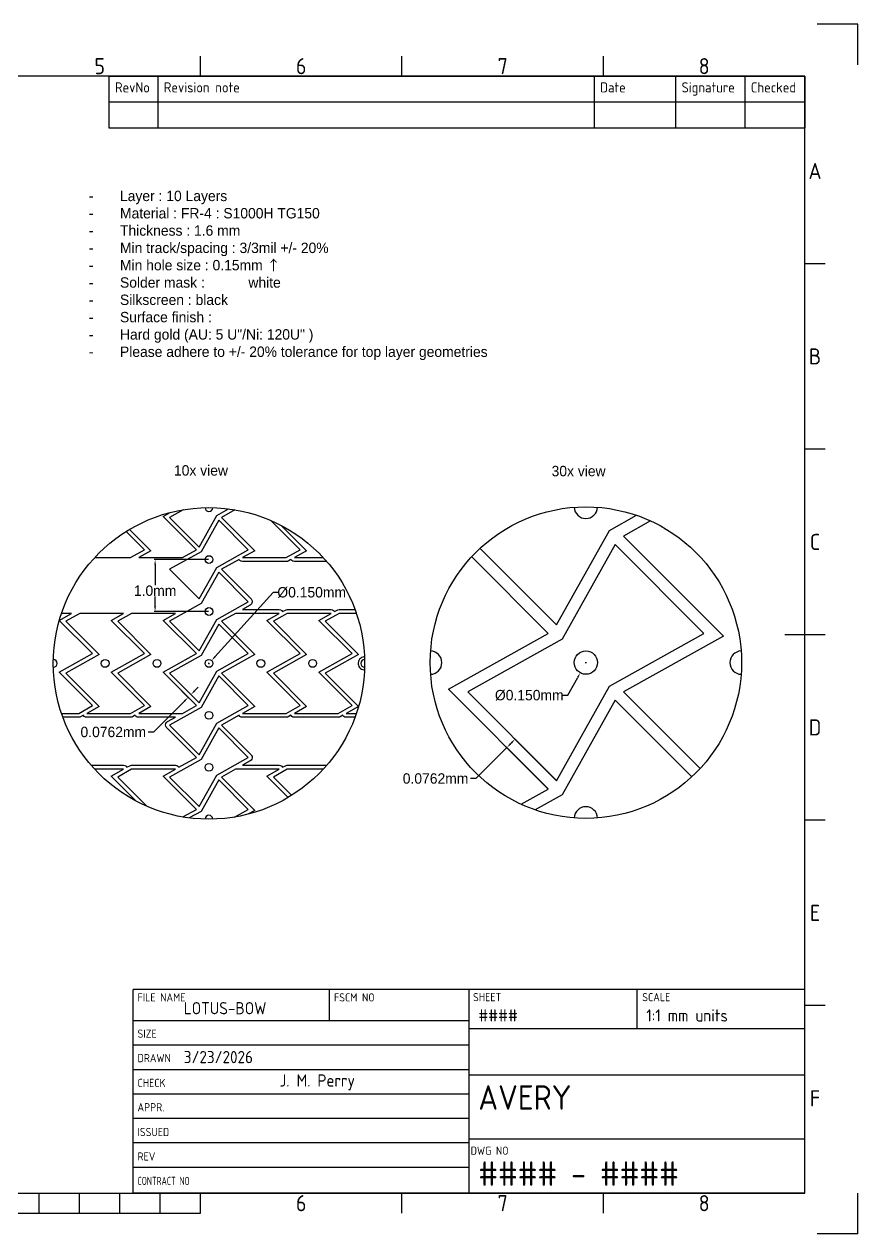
# Model space of a CAD drawing. Header units: millimetres. Extents: x -28 to 301, y -25 to 208.
# Drawn here: x 140.4 to 301, y -25.4 to 207.6 of the extents above; entities that cross this region are included whole.
import ezdxf
from ezdxf.enums import TextEntityAlignment as Align

# ---------------------------------------------------------------- set-up
doc = ezdxf.new("R2010")
doc.units = ezdxf.units.MM
doc.header["$MEASUREMENT"] = 0
for name, color, linetype in [('1_copper', 7, 'Continuous'), ('304_copper', 7, 'Continuous'), ('drills_via_1_64', 7, 'Continuous'), ('Title Block', 7, 'Continuous')]:
    doc.layers.add(name, color=color, linetype=linetype)
doc.styles.add('ACISOTS', font='isocp.shx', dxfattribs={"height": 1})
doc.styles.add('ISO Proportional', font='isocp.shx')
doc.dimstyles.get("Standard").update_dxf_attribs({"dimtxt": 2, "dimasz": 1, "dimexe": 0.18, "dimexo": 0.0625, "dimgap": 0.09, "dimtad": 0, "dimtih": 1, "dimtoh": 1, "dimdec": 4, "dimzin": 0, "dimdsep": 46, "dimtxsty": 'Standard', "dimcen": 0.09, "dimadec": 0, "dimazin": 0, "dimtfac": 1, "dimtdec": 4, "dimtofl": 0, "dimtmove": 0, "dimatfit": 3, "dimfxl": 1, "dimtolj": 1, "dimtzin": 0, "dimarcsym": 0})

# ---------------------------------------------------------------- blocks, each defined once
blk = doc.blocks.new('*T121')
at = {"layer": 'Title Block', "color": 0, "linetype": 'ByBlock', "lineweight": -2, "transparency": 16777216}
for p, q in [((0, 0), (171, 0)), ((0, 0), (0, -12.67)), ((12, 0), (12, -12.67)), ((119.19, 0), (119.19, -12.67)), ((139.19, 0), (139.19, -12.67)), ((156.21, 0), (156.21, -12.67)), ((171, 0), (171, -12.67)), ((0, -6.33), (171, -6.33)), ((0, -12.67), (171, -12.67))]:
    blk.add_line(p, q, dxfattribs=at)
at = {"layer": 'Title Block', "color": 0, "transparency": 16777216, "char_height": 2.5, "attachment_point": 1, "style": 'ISO Proportional'}
for s, insert, width in [('RevNo', (1.5, -1.5), 9), ('Revision note', (13.5, -1.5), 104.1871), ('Date', (120.69, -1.5), 17), ('Signature', (140.69, -1.5), 14.0204), ('Checked', (157.71, -1.5), 11.7925)]:
    blk.add_mtext(s, dxfattribs=dict(at, insert=insert, width=width))
blk = doc.blocks.new('Title Block')
at = {"layer": 'Title Block'}
for p, q in [((420, 297), (410, 297)), ((420, 287), (420, 297)), ((258.5, 284.23), (258.5, 289.18)), ((308, 284.23), (308, 289.18)), ((357.5, 284.23), (357.5, 289.18)), ((407, 284.23), (11, 284.23)), ((407, 10), (407, 284.23)), ((411.95, 238.19), (407, 238.19)), ((411.95, 192.66), (407, 192.66)), ((402.05, 147.12), (411.95, 147.12)), ((411.95, 101.58), (407, 101.58)), ((407, 60), (242, 60)), ((242, 10), (242, 60)), ((290.14, 60), (290.14, 52.38)), ((324.5, 10), (324.5, 60)), ((365.75, 50.35), (365.75, 60)), ((407, 10), (407, 60)), ((411.95, 56.03), (407, 56.03)), ((242, 52.38), (324.5, 52.38)), ((407, 50.35), (324.5, 50.35)), ((242, 46.38), (324.5, 46.38)), ((242, 40.38), (324.5, 40.38)), ((324.5, 39.01), (407, 39.01)), ((242, 34.38), (324.5, 34.38)), ((242, 28.38), (324.5, 28.38)), ((242, 22.38), (324.5, 22.38)), ((324.5, 23.29), (407, 23.29)), ((242, 16.38), (324.5, 16.38)), ((11, 10), (407, 10)), ((218.9, 5.05), (218.9, 10)), ((228.8, 5.05), (228.8, 10)), ((238.7, 5.05), (238.7, 10)), ((407, 10), (242, 10)), ((248.6, 5.05), (248.6, 10)), ((258.5, 5.05), (258.5, 10)), ((308, 5.05), (308, 10)), ((357.5, 5.05), (357.5, 10)), ((420, 0), (420, 10)), ((159.5, 5.05), (258.5, 5.05)), ((420, 0), (410, 0))]:
    blk.add_line(p, q, dxfattribs=at)
blk.add_blockref('*T121', (236, 284.23))
at = {"layer": 'Title Block', "style": 'ISO Proportional'}
for s, p in [('5', (233.75, 286.7)), ('6', (283.25, 286.7)), ('7', (332.75, 286.7)), ('8', (382.25, 286.7)), ('A', (409.48, 260.96)), ('B', (409.48, 215.43)), ('C', (409.48, 169.88)), ('D', (409.48, 124.34)), ('E', (409.48, 78.8)), ('F', (409.48, 33.27)), ('6', (283.25, 7.52)), ('7', (332.75, 7.52)), ('8', (382.25, 7.52))]:
    blk.add_text(s, height=3.96, dxfattribs=at).set_placement(p, align=Align.MIDDLE)
at = {"layer": 'Title Block', "lineweight": 25, "style": 'ACISOTS'}
for s, p in [('FILE NAME', (243.03, 57.04)), ('FSCM NO', (291.3, 57.04)), ('SHEET', (325.45, 57.11)), ('SCALE', (367.03, 57.11)), ('SIZE', (243.03, 48.14)), ('DRAWN', (243.03, 42.14)), ('CHECK', (243.03, 36.05)), ('APPR.', (243.03, 30.08)), ('ISSUED', (243.03, 23.99)), ('REV', (243.03, 17.99))]:
    blk.add_text(s, height=2, dxfattribs=at).set_placement(p)
at = {"layer": 'Title Block', "lineweight": 25, "style": 'ACISOTS', "width": 0.683519}
blk.add_text('CONTRACT NO', height=2, dxfattribs=at).set_placement((243.03, 11.99))
at = {"layer": 'Title Block', "insert": (324.88, 21.41), "char_height": 2, "width": 8.8, "attachment_point": 1, "style": 'ACISOTS'}
blk.add_mtext('DWG NO', dxfattribs=at)
at = {"layer": 'Title Block', "lineweight": 35, "style": 'ACISOTS'}
for tag, p, height in [('FILE_NAME', (254.41, 53.9), 3), ('FSCM_NO', (293.68, 53.04), 3), ('SHEET', (326.77, 52.11), 3), ('SCALE', (368.02, 52.11), 3), ('SIZE', (254.7, 48.23), 3), ('CHECK_DATE', (254.41, 41.9), 3), ('DESIGN_ACTIVITY', (328.79, 43.14), 3.5), ('CHECK_DATE', (254.7, 36.14), 3), ('CHECKED_BY', (277.96, 36.14), 3), ('SHEETNAME', (326.77, 30.48), 6), ('APPROVAL_DATE', (254.7, 30.17), 3), ('APPROVED_BY', (277.96, 30.17), 3), ('ISSUE_DATE', (254.7, 24.08), 3), ('ISSUED_BY', (277.96, 24.08), 3), ('DRAWING_SUBTITLE', (328.79, 25.44), 3), ('REVISION', (254.7, 18.08), 3), ('CONTRACT_NO', (254.7, 12.08), 3.5), ('SHEETNUMBER-NAME', (326.77, 11.76), 6)]:
    blk.add_attdef(tag, p, '', height=height, dxfattribs=at)
blk = doc.blocks.new('*D293')
at = {"color": 0, "linetype": 'Continuous', "lineweight": -2, "transparency": 16777216}
for p, q in [((171.3, 79.7), (172.65, 78.35)), ((173.23, 79.18), (173.94, 79.89)), ((171.28, 77.23), (165.31, 71.26)), ((170.76, 79.16), (172.11, 77.81)), ((165.31, 71.26), (164.31, 71.26))]:
    blk.add_line(p, q, dxfattribs=at)
at = {"color": 0, "linetype": 'Continuous', "transparency": 16777216}
for points in [[(173.11, 79.3), (173.35, 79.07), (172.53, 78.48)], [(171.16, 77.35), (171.4, 77.11), (171.99, 77.94)]]:
    blk.add_solid(points, dxfattribs=at)
at = {"layer": 'Defpoints', "color": 0, "linetype": 'Continuous', "transparency": 16777216}
for p in [(170.72, 79.2), (171.26, 79.74), (171.99, 77.94)]:
    blk.add_point(p, dxfattribs=at)
at = {"color": 0, "linetype": 'Continuous', "transparency": 16777216, "insert": (157.56, 71.26), "char_height": 2, "width": 2.1879, "attachment_point": 5}
blk.add_mtext('\\A1;0.0762mm', dxfattribs=at)
blk = doc.blocks.new('*D297')
at = {"color": 0, "linetype": 'Continuous', "lineweight": -2, "transparency": 16777216}
for p, q in [((242.95, 61.92), (234.87, 70)), ((233.38, 68.26), (227.42, 62.3)), ((241.33, 60.31), (233.25, 68.39)), ((234.29, 69.17), (234.08, 68.97)), ((227.42, 62.3), (226.42, 62.3))]:
    blk.add_line(p, q, dxfattribs=at)
at = {"color": 0, "linetype": 'Continuous', "transparency": 16777216}
for points in [[(233.97, 69.08), (234.2, 68.85), (233.38, 68.26)], [(234.17, 69.29), (234.4, 69.05), (234.99, 69.88)]]:
    blk.add_solid(points, dxfattribs=at)
at = {"layer": 'Defpoints', "color": 0, "linetype": 'Continuous', "transparency": 16777216}
for p in [(233.38, 68.26), (242.99, 61.88), (241.37, 60.26)]:
    blk.add_point(p, dxfattribs=at)
at = {"color": 0, "linetype": 'Continuous', "transparency": 16777216, "insert": (219.66, 62.3), "char_height": 2, "attachment_point": 5}
blk.add_mtext('\\A1;0.0762mm', dxfattribs=at)
blk = doc.blocks.new('*D298')
at = {"color": 0, "linetype": 'Continuous', "lineweight": -2, "transparency": 16777216}
for p, q in [((175.93, 104.47), (165.44, 104.47)), ((165.62, 103.47), (165.62, 99.56)), ((165.62, 95.47), (165.62, 97.38)), ((175.93, 94.47), (165.44, 94.47))]:
    blk.add_line(p, q, dxfattribs=at)
at = {"color": 0, "linetype": 'Continuous', "transparency": 16777216}
for points in [[(165.45, 103.47), (165.78, 103.47), (165.62, 104.47)], [(165.45, 95.47), (165.78, 95.47), (165.62, 94.47)]]:
    blk.add_solid(points, dxfattribs=at)
at = {"layer": 'Defpoints', "color": 0, "linetype": 'Continuous', "transparency": 16777216}
for p in [(165.62, 104.47), (175.99, 104.47), (175.99, 94.47)]:
    blk.add_point(p, dxfattribs=at)
at = {"color": 0, "linetype": 'Continuous', "transparency": 16777216, "insert": (165.62, 98.47), "char_height": 2, "attachment_point": 5}
blk.add_mtext('\\A1;1.0mm', dxfattribs=at)
blk = doc.blocks.new('*D301')
at = {"color": 0, "linetype": 'Continuous', "lineweight": -2, "transparency": 16777216}
for p, q in [((248.54, 84.62), (248.72, 84.62)), ((248.63, 84.53), (248.63, 84.71)), ((245.15, 78.33), (247.06, 81.78)), ((244.15, 78.33), (245.15, 78.33))]:
    blk.add_line(p, q, dxfattribs=at)
at = {"color": 0, "linetype": 'Continuous', "transparency": 16777216}
blk.add_solid([(246.91, 81.86), (247.2, 81.7), (247.54, 82.66)], dxfattribs=at)
at = {"layer": 'Defpoints', "color": 0, "linetype": 'Continuous', "transparency": 16777216}
for p in [(249.72, 86.59), (247.54, 82.66)]:
    blk.add_point(p, dxfattribs=at)
at = {"color": 0, "linetype": 'Continuous', "transparency": 16777216, "insert": (237.72, 78.33), "char_height": 2, "attachment_point": 5}
blk.add_mtext('\\A1;%%C0.150mm', dxfattribs=at)
blk = doc.blocks.new('*D302')
at = {"color": 0, "linetype": 'Continuous', "lineweight": -2, "transparency": 16777216}
for p, q in [((188.36, 98.14), (177.16, 85.77)), ((189.36, 98.14), (188.36, 98.14)), ((175.9, 84.47), (176.08, 84.47)), ((175.99, 84.38), (175.99, 84.56))]:
    blk.add_line(p, q, dxfattribs=at)
at = {"color": 0, "linetype": 'Continuous', "transparency": 16777216}
blk.add_solid([(177.04, 85.88), (177.29, 85.66), (176.49, 85.03)], dxfattribs=at)
at = {"layer": 'Defpoints', "color": 0, "linetype": 'Continuous', "transparency": 16777216}
for p in [(175.49, 83.92), (176.49, 85.03)]:
    blk.add_point(p, dxfattribs=at)
at = {"color": 0, "linetype": 'Continuous', "transparency": 16777216, "insert": (195.79, 98.14), "char_height": 2, "attachment_point": 5}
blk.add_mtext('\\A1;%%C0.150mm', dxfattribs=at)

msp = doc.modelspace()

# ---------------------------------------------------------------- linework, layer by layer
for points in [[(171.03306, 114.06163), (168.40831, 112.5943), (174.11017, 106.89244), (177.50274, 112.96104), (179.77921, 114.23367)], [(160.71092, 110.29169), (164.82252, 106.18009), (162.45215, 104.85496), (170.89056, 104.85496), (173.57135, 106.35362), (167.15714, 112.76784), (168.51795, 113.52858)], [(181.01302, 114.05043), (178.40831, 112.5943), (184.82252, 106.18009), (182.45215, 104.85496), (190.89056, 104.85496), (193.57135, 106.35362), (187.92916, 111.99581)], [(228.24064, 106.62986), (242.99122, 91.87928), (253.16896, 110.08509), (258.37675, 112.99644)], [(261.10943, 111.90513), (255.88565, 108.98484), (275.12829, 89.74221), (255.88565, 78.98485), (270.63624, 64.23426)], [(153.97586, 104.85496), (160.89056, 104.85496), (163.57135, 106.35362), (160.04141, 109.88356)], [(190.00216, 111.00045), (194.82252, 106.18009), (192.45215, 104.85496), (198.0038, 104.85496)], [(236.15099, 57.34254), (241.37477, 60.26283), (222.13213, 79.50547), (241.37477, 90.26282), (226.62418, 105.01341)], [(147.57373, 74.85496), (150.89056, 74.85496), (153.57135, 76.35362), (147.15714, 82.76784), (153.57135, 86.35362), (147.15714, 92.76783), (149.5275, 94.09296), (147.57373, 94.09296)], [(204.40593, 94.09296), (201.0891, 94.09296), (198.40831, 92.59429), (204.82252, 86.18008), (198.40831, 82.5943), (204.82252, 76.18009), (202.45215, 74.85496), (204.40593, 74.85496)], [(269.01979, 62.61781), (254.2692, 77.3684), (244.09146, 59.16258), (238.88367, 56.25123)], [(161.9775, 57.94747), (157.15714, 62.76783), (159.5275, 64.09296), (153.97586, 64.09296)], [(170.96664, 54.89749), (173.57135, 56.35362), (167.15714, 62.76783), (169.5275, 64.09296), (161.0891, 64.09296), (158.40831, 62.59429), (164.0505, 56.95211)], [(191.26874, 58.65623), (187.15714, 62.76783), (189.5275, 64.09296), (181.0891, 64.09296), (178.40831, 62.59429), (184.82252, 56.18008), (183.46171, 55.41934)], [(198.0038, 64.09296), (191.0891, 64.09296), (188.40831, 62.59429), (191.93825, 59.06436)], [(180.94659, 54.88629), (183.57135, 56.35362), (177.86949, 62.05548), (174.47691, 55.98688), (172.20045, 54.71425)]]:
    msp.add_lwpolyline(points)
for points in [[(183.57135, 106.35362), (177.86949, 112.05548), (174.47691, 105.98688), (168.40831, 102.5943), (174.11017, 96.89244), (177.50274, 102.96104)], [(271.37477, 90.26282), (254.2692, 107.3684), (244.09146, 89.16258), (225.88565, 78.98485), (242.99122, 61.87928), (253.16896, 80.08509)], [(183.57135, 96.35362), (177.86949, 102.05548), (174.47691, 95.98688), (168.40831, 92.5943), (174.11017, 86.89244), (177.50274, 92.96104)], [(152.45215, 74.85496), (160.89056, 74.85496), (163.57135, 76.35362), (157.15714, 82.76784), (163.57135, 86.35362), (157.15714, 92.76783), (159.5275, 94.09296), (151.0891, 94.09296), (148.40831, 92.59429), (154.82252, 86.18008), (148.40831, 82.5943), (154.82252, 76.18009)], [(162.45215, 74.85496), (170.89056, 74.85496), (173.57135, 76.35362), (167.15714, 82.76784), (173.57135, 86.35362), (167.15714, 92.76783), (169.5275, 94.09296), (161.0891, 94.09296), (158.40831, 92.59429), (164.82252, 86.18008), (158.40831, 82.5943), (164.82252, 76.18009)], [(182.45215, 74.85496), (190.89056, 74.85496), (193.57135, 76.35362), (187.15714, 82.76784), (193.57135, 86.35362), (187.15714, 92.76783), (189.5275, 94.09296), (181.0891, 94.09296), (178.40831, 92.59429), (184.82252, 86.18008), (178.40831, 82.5943), (184.82252, 76.18009)], [(192.45215, 74.85496), (200.89056, 74.85496), (203.57135, 76.35362), (197.15714, 82.76784), (203.57135, 86.35362), (197.15714, 92.76783), (199.5275, 94.09296), (191.0891, 94.09296), (188.40831, 92.59429), (194.82252, 86.18008), (188.40831, 82.5943), (194.82252, 76.18009)], [(183.57135, 86.35362), (177.86949, 92.05548), (174.47691, 85.98688), (168.40831, 82.5943), (174.11017, 76.89244), (177.50274, 82.96104)], [(183.57135, 76.35362), (177.86949, 82.05548), (174.47691, 75.98688), (168.40831, 72.5943), (174.11017, 66.89244), (177.50274, 72.96104)], [(183.57135, 66.35362), (177.86949, 72.05548), (174.47691, 65.98688), (168.40831, 62.5943), (174.11017, 56.89244), (177.50274, 62.96104)]]:
    msp.add_lwpolyline(points, close=True)
at = {"linetype": 'Continuous'}
for centre in [(175.98983, 84.47396), (248.63021, 84.62384)]:
    msp.add_circle(centre, 30, dxfattribs=at)
at = {"layer": '1_copper'}
for points in [[(198.68639, 104.09196), (192.45214, 104.09196), (192.18142, 104.14162), (191.9683, 104.26499), (191.80558, 104.44983), (191.79111, 104.48427), (191.26286, 104.18896), (191.13358, 104.13171), (190.89055, 104.09196), (182.45214, 104.09196), (182.18142, 104.14162), (181.9683, 104.26499), (181.80558, 104.44983), (181.79111, 104.48427), (178.40995, 102.59408), (184.11089, 96.89315), (184.21792, 96.75874), (184.3133, 96.53171), (184.33136, 96.28612), (184.2703, 96.04758), (184.13642, 95.8409), (183.94367, 95.68762), (182.45602, 94.85596), (189.52752, 94.85596), (189.79824, 94.8063), (190.01136, 94.68293), (190.17408, 94.49808), (190.18855, 94.46365), (190.7168, 94.75896), (190.84608, 94.81621), (191.08911, 94.85596), (199.52752, 94.85596), (199.79824, 94.8063), (200.01136, 94.68293), (200.17408, 94.49808), (200.18855, 94.46365), (200.7168, 94.75896), (200.84608, 94.81621), (201.08911, 94.85596), (204.13613, 94.85596)], [(205.96378, 85.72396), (205.8667, 85.72396), (205.6252, 85.67593), (205.39774, 85.58171), (205.19299, 85.4449), (205.01889, 85.2708), (204.88208, 85.06605), (204.78786, 84.83858), (204.73983, 84.59708), (204.73983, 84.35083), (204.78786, 84.10933), (204.88208, 83.88187), (205.01889, 83.67712), (205.19299, 83.50302), (205.39774, 83.36621), (205.6252, 83.27199), (205.8667, 83.22396), (205.96378, 83.22396)], [(153.29326, 64.85596), (159.52752, 64.85596), (159.79824, 64.8063), (160.01136, 64.68293), (160.17408, 64.49808), (160.18855, 64.46365), (160.7168, 64.75896), (160.84608, 64.81621), (161.08911, 64.85596), (169.52752, 64.85596), (169.79824, 64.8063), (170.01136, 64.68293), (170.17408, 64.49808), (170.18855, 64.46365), (173.5697, 66.35383), (167.86877, 72.05477), (167.76174, 72.18918), (167.66636, 72.41621), (167.6483, 72.6618), (167.70936, 72.90033), (167.84324, 73.10702), (168.03599, 73.2603), (169.52364, 74.09196), (162.45214, 74.09196), (162.18142, 74.14162), (161.9683, 74.26499), (161.80558, 74.44983), (161.79111, 74.48427), (161.26286, 74.18896), (161.13358, 74.13171), (160.89055, 74.09196), (152.45214, 74.09196), (152.18142, 74.14162), (151.9683, 74.26499), (151.80558, 74.44983), (151.79111, 74.48427), (151.26286, 74.18896), (151.13358, 74.13171), (150.89055, 74.09196), (147.84353, 74.09196)], [(204.13613, 74.09196), (202.45214, 74.09196), (202.18142, 74.14162), (201.9683, 74.26499), (201.80558, 74.44983), (201.79111, 74.48427), (201.26286, 74.18896), (201.13358, 74.13171), (200.89055, 74.09196), (192.45214, 74.09196), (192.18142, 74.14162), (191.9683, 74.26499), (191.80558, 74.44983), (191.79111, 74.48427), (191.26286, 74.18896), (191.13358, 74.13171), (190.89055, 74.09196), (182.45214, 74.09196), (182.18142, 74.14162), (181.9683, 74.26499), (181.80558, 74.44983), (181.79111, 74.48427), (178.40995, 72.59408), (184.11089, 66.89315), (184.21792, 66.75874), (184.3133, 66.53171), (184.33136, 66.28612), (184.2703, 66.04758), (184.13642, 65.8409), (183.94367, 65.68762), (182.45602, 64.85596), (189.52752, 64.85596), (189.79824, 64.8063), (190.01136, 64.68293), (190.17408, 64.49808), (190.18855, 64.46365), (190.7168, 64.75896), (190.84608, 64.81621), (191.08911, 64.85596), (198.68639, 64.85596)]]:
    msp.add_lwpolyline(points, dxfattribs=at)
at = {"layer": '304_copper'}
msp.add_lwpolyline([(205.96378, 85.72396), (205.8667, 85.72396), (205.6252, 85.67593), (205.39774, 85.58171), (205.19299, 85.4449), (205.01889, 85.2708), (204.88208, 85.06605), (204.78786, 84.83858), (204.73983, 84.59708), (204.73983, 84.35083), (204.78786, 84.10933), (204.88208, 83.88187), (205.01889, 83.67712), (205.19299, 83.50302), (205.39774, 83.36621), (205.6252, 83.27199), (205.8667, 83.22396), (205.96378, 83.22396)], dxfattribs=at)
at = {"layer": 'drills_via_1_64'}
for centre, radius in [((175.98983, 104.47396), 0.75), ((175.98983, 94.47396), 0.75), ((248.63021, 84.62384), 2.25), ((155.98983, 84.47396), 0.75), ((165.98983, 84.47396), 0.75), ((175.98983, 84.47396), 0.75), ((185.98983, 84.47396), 0.75), ((195.98983, 84.47396), 0.75), ((175.98983, 74.47396), 0.75), ((175.98983, 64.47396), 0.75)]:
    msp.add_circle(centre, radius, dxfattribs=at)
for centre, radius, start, end in [((175.98983, 114.47396), 0.75, 180.7162159, 359.2837841), ((248.63021, 114.62384), 2.25, 182.1490956, 357.8509044), ((218.63021, 84.62384), 2.25, 272.1490956, 87.8509044), ((278.63021, 84.62384), 2.25, 92.1490956, 267.8509044), ((145.98983, 84.47396), 0.75, 270.7162159, 89.2837841), ((205.98983, 84.47396), 0.75, 90.7162159, 269.2837841), ((248.63021, 54.62384), 2.25, 2.1490956, 177.8509044), ((175.98983, 54.47396), 0.75, 0.7162159, 179.2837841)]:
    msp.add_arc(centre, radius, start, end, dxfattribs=at)

# ---------------------------------------------------------------- block references
at = {"linetype": 'Continuous'}
ref = msp.add_blockref('Title Block', (-28.39371, -25.37379), dxfattribs=dict(at, xscale=0.7843488026494568, yscale=0.7843488026494568, zscale=0.7843488026494568))
ref.add_attrib('SHEETNAME', 'AVERY', (227.91148, -1.47053), dxfattribs={"layer": 'Title Block', "lineweight": 35, "height": 4.706093, "style": 'ACISOTS'})
ref.add_attrib('SHEETNUMBER-NAME', '#### - ####', (227.91148, -16.14631), dxfattribs={"layer": 'Title Block', "lineweight": 35, "height": 4.7060928, "style": 'ACISOTS'})
ref.add_attrib('SCALE', '1:1 mm units', (260.26587, 15.50067), dxfattribs={"layer": 'Title Block', "lineweight": 35, "height": 2.3530464, "style": 'ACISOTS'})
ref.add_attrib('SHEET', '####', (227.91148, 15.50067), dxfattribs={"layer": 'Title Block', "lineweight": 35, "height": 2.353046, "style": 'ACISOTS'})
ref.add_attrib('FILE_NAME', 'LOTUS-BOW', (171.15398, 16.89876), dxfattribs={"layer": 'Title Block', "lineweight": 35, "height": 2.353046, "style": 'ACISOTS'})
ref.add_attrib('CHECK_DATE', '3/23/2026', (171.15398, 7.48657), dxfattribs={"layer": 'Title Block', "lineweight": 35, "height": 2.353046, "style": 'ACISOTS'})
ref.add_attrib('CHECKED_BY', 'J. M. Perry', (189.62058, 2.97509), dxfattribs={"layer": 'Title Block', "lineweight": 35, "height": 2.3530464, "style": 'ACISOTS'})

# ---------------------------------------------------------------- texts
at = {"linetype": 'Continuous', "char_height": 2, "attachment_point": 1}
for s, width, heights, insert in [('\\pxi-3,l4,t4;-^ILayer : 10 Layers\\P-^IMaterial : FR-4 : S1000H TG150\\P-^IThickness : 1.6 mm\\P-^IMin track/spacing : 3/3mil +/- 20%\\P-^IMin hole size : 0.15mm {\\fSimSun|b0|i0|c134|p2;↑\\P}-^ISolder mask :^I white\\P-^ISilkscreen : black\\P-^ISurface finish :\\P-^IHard gold (AU: 5 U"/Ni: 120U" )\\P-^IPlease adhere to +/- 20% tolerance for top layer geometries', 146.865442, [39.30408], (150.85133, 175.50861)), ('10x view', 25.6764824, [7.39791], (169.25365, 122.64528)), ('30x view', 25.6764824, [7.39791], (242.0224, 122.52342))]:
    msp.add_mtext_dynamic_manual_height_columns(s, width=width, gutter_width=0, heights=heights, dxfattribs=dict(at, insert=insert))

# ---------------------------------------------------------------- dimensions: what is measured, and where the dimension line sits
at = {"linetype": 'Continuous'}
for base, p1, p2, angle, text, picture, middle, dimtype in [((165.61699, 104.47396), (175.98983, 94.47396), (175.98983, 104.47396), 90, '1.0mm', '*D298', (165.61699, 98.47396), 160), ((171.98624, 77.93873), (171.25924, 79.74337), (170.72042, 79.20455), 225, '0.0762mm', '*D293', (157.55502, 71.26418), 161), ((233.37766, 68.26), (242.99122, 61.87928), (241.37477, 60.26283), 224.9997793, '0.0762mm', '*D297', (219.65838, 62.29744), 161)]:
    dim = msp.add_linear_dim(base=base, p1=p1, p2=p2, angle=angle, text=text, dimstyle='Standard', dxfattribs=at)
    dim.commit()
    dim.dimension.update_dxf_attribs({"geometry": picture, "text_midpoint": middle, "dimtype": dimtype})
for p1, p2, picture, middle in [((175.48652, 83.91792), (176.49314, 85.03), '*D302', (195.78655, 98.14347)), ((249.7201, 86.59225), (247.54032, 82.65542), '*D301', (237.72435, 78.33416))]:
    dim = msp.add_diameter_dim_2p(p1=p1, p2=p2, text='%%C0.150mm', dimstyle='Standard', dxfattribs=at)
    dim.commit()
    dim.dimension.update_dxf_attribs({"geometry": picture, "text_midpoint": middle, "dimtype": 163})

doc.saveas('drawing.dxf')
